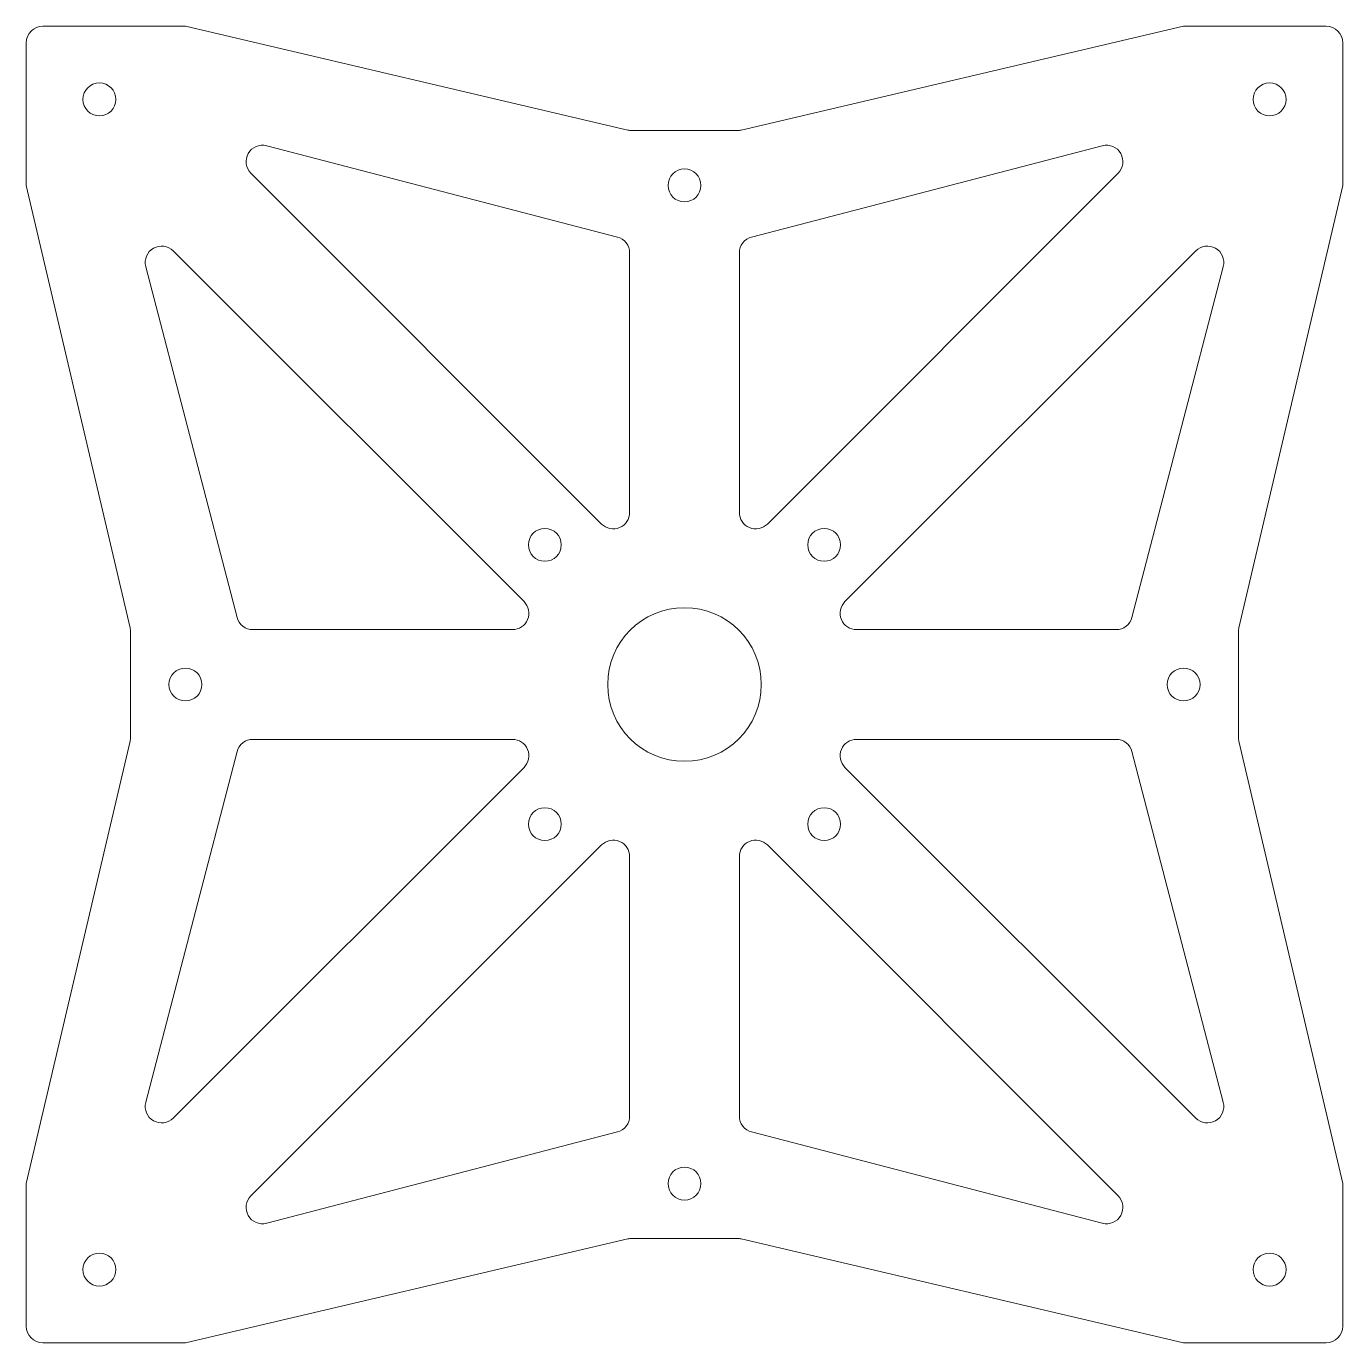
# Model space of a CAD drawing. Header units: millimetres. Extents: x 0 to 120, y 0 to 120.
import ezdxf

# ---------------------------------------------------------------- set-up
doc = ezdxf.new("R2010")
doc.units = ezdxf.units.MM
doc.layers.get('0').update_dxf_attribs({"linetype": 'CONTINUOUS', "lineweight": 0})

msp = doc.modelspace()

# ---------------------------------------------------------------- linework, layer by layer
for p, q in [((14.5, 120), (1.5, 120)), ((54.83, 110.54), (14.5, 120)), ((105.5, 120), (65.17, 110.54)), ((118.5, 120), (105.5, 120)), ((0, 118.5), (0, 105.5)), ((120, 105.5), (120, 118.5)), ((64.83, 110.5), (55.17, 110.5)), ((21.91, 109.11), (53.88, 100.79)), ((98.09, 109.11), (66.12, 100.79)), ((52.44, 74.63), (20.47, 106.6)), ((67.56, 74.63), (99.53, 106.6)), ((0, 105.5), (9.46, 65.17)), ((110.54, 65.17), (120, 105.5)), ((45.37, 67.56), (13.4, 99.53)), ((55, 99.34), (55, 75.69)), ((65, 99.34), (65, 75.69)), ((74.63, 67.56), (106.6, 99.53)), ((10.89, 98.09), (19.21, 66.12)), ((109.11, 98.09), (100.79, 66.12)), ((9.5, 64.83), (9.5, 55.17)), ((20.66, 65), (44.31, 65)), ((99.34, 65), (75.69, 65)), ((110.5, 55.17), (110.5, 64.83)), ((9.46, 54.83), (0, 14.5)), ((20.66, 55), (44.31, 55)), ((99.34, 55), (75.69, 55)), ((120, 14.5), (110.54, 54.83)), ((10.89, 21.91), (19.21, 53.88)), ((109.11, 21.91), (100.79, 53.88)), ((45.37, 52.44), (13.4, 20.47)), ((74.63, 52.44), (106.6, 20.47)), ((52.44, 45.37), (20.47, 13.4)), ((67.56, 45.37), (99.53, 13.4)), ((55, 20.66), (55, 44.31)), ((65, 20.66), (65, 44.31)), ((21.91, 10.89), (53.88, 19.21)), ((98.09, 10.89), (66.12, 19.21)), ((0, 14.5), (0, 1.5)), ((120, 1.5), (120, 14.5)), ((14.5, 0), (54.83, 9.46)), ((55.17, 9.5), (64.83, 9.5)), ((65.17, 9.46), (105.5, 0)), ((1.5, 0), (14.5, 0)), ((105.5, 0), (118.5, 0))]:
    msp.add_line(p, q)
for centre, radius in [((6.66, 113.34), 1.5), ((113.34, 113.34), 1.5), ((60, 105.5), 1.5), ((47.27, 72.73), 1.5), ((72.73, 72.73), 1.5), ((60, 60), 7), ((14.5, 60), 1.5), ((105.5, 60), 1.5), ((47.27, 47.27), 1.5), ((72.73, 47.27), 1.5), ((60, 14.5), 1.5), ((6.66, 6.66), 1.5), ((113.34, 6.66), 1.5)]:
    msp.add_circle(centre, radius)
for centre, start, end in [((1.5, 118.5), 90, 180), ((118.5, 118.5), 0, 90), ((55.17, 112), 256.7989, 270), ((64.83, 112), 270, 283.2011), ((21.53, 107.66), 75.4139, 225), ((98.47, 107.66), 315, 104.5861), ((12.34, 98.47), 45, 194.5861), ((53.5, 99.34), 0, 75.4139), ((66.5, 99.34), 104.5861, 180), ((107.66, 98.47), 345.4139, 135), ((53.5, 75.69), 225, 0), ((66.5, 75.69), 180, 315), ((44.31, 66.5), 270, 45), ((75.69, 66.5), 135, 270), ((20.66, 66.5), 194.5861, 270), ((99.34, 66.5), 270, 345.4139), ((8, 64.83), 0, 13.2011), ((112, 64.83), 166.7989, 180), ((8, 55.17), 346.7989, 0), ((20.66, 53.5), 90, 165.4139), ((44.31, 53.5), 315, 90), ((75.69, 53.5), 90, 225), ((99.34, 53.5), 14.5861, 90), ((112, 55.17), 180, 193.2011), ((53.5, 44.31), 0, 135), ((66.5, 44.31), 45, 180), ((12.34, 21.53), 165.4139, 315), ((107.66, 21.53), 225, 14.5861), ((53.5, 20.66), 284.5861, 0), ((66.5, 20.66), 180, 255.4139), ((21.53, 12.34), 135, 284.5861), ((98.47, 12.34), 255.4139, 45), ((55.17, 8), 90, 103.2011), ((64.83, 8), 76.7989, 90), ((1.5, 1.5), 180, 270), ((118.5, 1.5), 270, 0)]:
    msp.add_arc(centre, 1.5, start, end)

doc.saveas('drawing.dxf')
